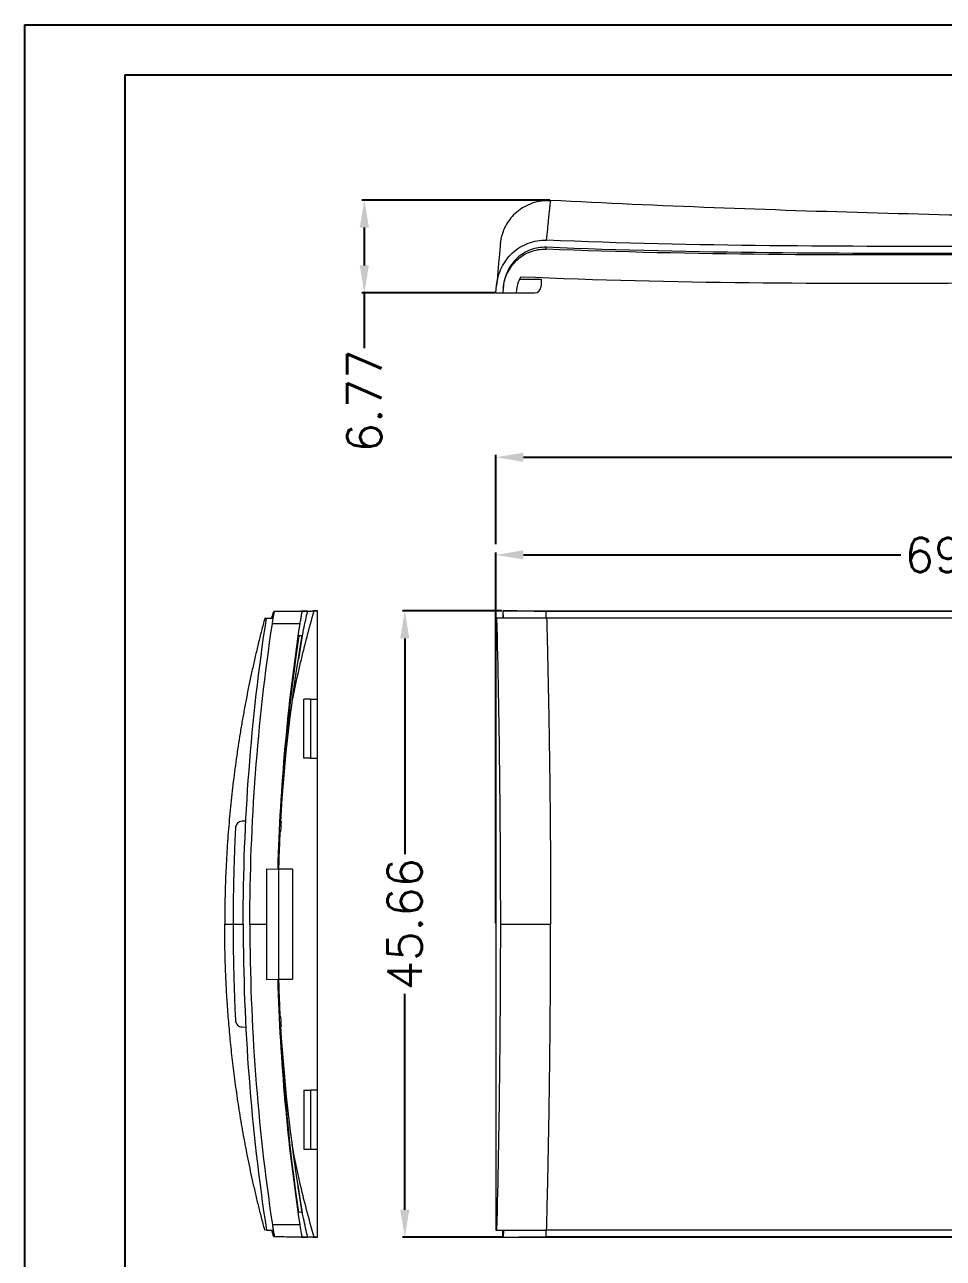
# Model space of a CAD drawing. Header units: inches. Extents: x 319 to 1827, y 1181 to 1488.
# Drawn here: x 1358.2 to 1425.2, y 1245.2 to 1335.1 of the extents above; entities that cross this region are included whole.
import ezdxf

# ---------------------------------------------------------------- set-up
doc = ezdxf.new("R2010")
doc.units = ezdxf.units.IN
doc.styles.get("Standard").update_dxf_attribs({"font": 'txt', "bigfont": 'gbcbig.shx'})
doc.dimstyles.new('2.5', dxfattribs={"dimtxt": 2.5, "dimasz": 2, "dimexe": 0.18, "dimexo": 0.0625, "dimgap": 0.09, "dimtad": 0, "dimzin": 0, "dimdsep": 46, "dimtxsty": 'Standard', "dimcen": 2, "dimclrd": 3, "dimclre": 3, "dimclrt": 256, "dimadec": 0, "dimazin": 0, "dimtfac": 1, "dimtofl": 0, "dimtmove": 0, "dimatfit": 3, "dimfxl": 1, "dimtolj": 1, "dimtzin": 0, "dimarcsym": 0})

# ---------------------------------------------------------------- blocks, each defined once
blk = doc.blocks.new('*D143')
at = {"color": 3, "lineweight": -2}
for p, q in [((1392.571, 1269.587), (1392.571, 1296.619)), ((1394.571, 1296.439), (1422.11, 1296.439)), ((1459.829, 1296.439), (1432.29, 1296.439)), ((1461.829, 1291.487), (1461.829, 1296.619))]:
    blk.add_line(p, q, dxfattribs=at)
at = {"color": 3}
for points in [[(1394.571, 1296.772), (1394.571, 1296.106), (1392.571, 1296.439)], [(1459.829, 1296.772), (1459.829, 1296.106), (1461.829, 1296.439)]]:
    blk.add_solid(points, dxfattribs=at)
at = {"layer": 'Defpoints', "color": 0}
for p in [(1461.829, 1296.439), (1461.829, 1291.424), (1392.571, 1269.524)]:
    blk.add_point(p, dxfattribs=at)
at = {"insert": (1427.2, 1296.439), "char_height": 2.5, "attachment_point": 5}
blk.add_mtext('\\A1;69.26', dxfattribs=at)
blk = doc.blocks.new('*D144')
at = {"color": 3, "lineweight": -2}
for p, q in [((1393.011, 1292.353), (1385.744, 1292.353)), ((1385.924, 1290.353), (1385.924, 1274.616)), ((1385.924, 1248.698), (1385.924, 1264.436)), ((1393.041, 1246.698), (1385.744, 1246.698))]:
    blk.add_line(p, q, dxfattribs=at)
at = {"color": 3}
for points in [[(1385.59, 1290.353), (1386.257, 1290.353), (1385.924, 1292.353)], [(1385.59, 1248.698), (1386.257, 1248.698), (1385.924, 1246.698)]]:
    blk.add_solid(points, dxfattribs=at)
at = {"layer": 'Defpoints', "color": 0}
for p in [(1393.073, 1292.353), (1385.924, 1246.698), (1393.103, 1246.698)]:
    blk.add_point(p, dxfattribs=at)
at = {"insert": (1385.924, 1269.526), "char_height": 2.5, "attachment_point": 5, "rotation": 90}
blk.add_mtext('\\A1;45.66', dxfattribs=at)
blk = doc.blocks.new('*D147')
at = {"color": 3, "lineweight": -2}
for p, q in [((1392.571, 1297.233), (1392.571, 1303.735)), ((1394.571, 1303.555), (1426.258, 1303.555)), ((1468.126, 1303.555), (1436.438, 1303.555)), ((1470.126, 1265.57), (1470.126, 1303.735))]:
    blk.add_line(p, q, dxfattribs=at)
at = {"color": 3}
for points in [[(1394.571, 1303.888), (1394.571, 1303.222), (1392.571, 1303.555)], [(1468.126, 1303.888), (1468.126, 1303.222), (1470.126, 1303.555)]]:
    blk.add_solid(points, dxfattribs=at)
at = {"layer": 'Defpoints', "color": 0}
for p in [(1392.571, 1303.555), (1392.571, 1297.171), (1470.126, 1265.507)]:
    blk.add_point(p, dxfattribs=at)
at = {"insert": (1431.348, 1303.555), "char_height": 2.5, "attachment_point": 5}
blk.add_mtext('\\A1;77.55', dxfattribs=at)
blk = doc.blocks.new('*D148')
at = {"color": 3, "lineweight": -2}
for p, q in [((1396.496, 1322.303), (1382.792, 1322.303)), ((1382.972, 1320.303), (1382.972, 1317.537)), ((1392.509, 1315.537), (1382.792, 1315.537)), ((1382.972, 1315.537), (1382.972, 1311.502))]:
    blk.add_line(p, q, dxfattribs=at)
at = {"color": 3}
for points in [[(1382.639, 1320.303), (1383.306, 1320.303), (1382.972, 1322.303)], [(1382.639, 1317.537), (1383.306, 1317.537), (1382.972, 1315.537)]]:
    blk.add_solid(points, dxfattribs=at)
at = {"layer": 'Defpoints', "color": 0}
for p in [(1382.972, 1322.303), (1396.559, 1322.303), (1392.571, 1315.537)]:
    blk.add_point(p, dxfattribs=at)
at = {"insert": (1382.972, 1307.662), "char_height": 2.5, "attachment_point": 5, "rotation": 90}
blk.add_mtext('\\A1;6.77', dxfattribs=at)

msp = doc.modelspace()

# ---------------------------------------------------------------- linework, layer by layer
for p, q in [((1358.201, 1335.091), (1574.983, 1335.091)), ((1358.201, 1335.091), (1358.201, 1181.81)), ((1365.5, 1331.441), (1571.334, 1331.441)), ((1365.5, 1331.441), (1365.5, 1185.46))]:
    msp.add_line(p, q)
at = {"color": 7, "linetype": 'Continuous', "lineweight": 15}
for p, q in [((1392.571, 1315.537), (1392.619, 1316.066)), ((1393.103, 1315.873), (1393.073, 1315.537)), ((1393.117, 1316.022), (1393.103, 1315.873)), ((1394.077, 1315.537), (1394.099, 1315.784)), ((1394.312, 1316.537), (1395.871, 1316.537)), ((1395.871, 1316.537), (1395.871, 1316.037)), ((1392.571, 1315.537), (1393.073, 1315.537)), ((1393.073, 1315.537), (1394.077, 1315.537)), ((1394.077, 1315.537), (1395.371, 1315.537)), ((1376.364, 1292.324), (1376.376, 1292.325)), ((1376.428, 1292.324), (1376.364, 1292.324)), ((1376.428, 1292.324), (1378.457, 1292.342)), ((1379.553, 1292.353), (1379.218, 1292.351)), ((1379.307, 1292.351), (1379.553, 1292.353)), ((1379.553, 1292.353), (1379.553, 1292.353)), ((1379.553, 1285.924), (1379.553, 1292.353)), ((1393.073, 1292.353), (1393.103, 1292.351)), ((1394.077, 1292.353), (1393.073, 1292.353)), ((1393.073, 1292.353), (1393.073, 1291.824)), ((1393.117, 1291.824), (1393.103, 1292.351)), ((1394.099, 1292.351), (1394.077, 1292.353)), ((1375.771, 1291.824), (1375.711, 1291.824)), ((1375.834, 1291.824), (1376.34, 1291.824)), ((1376.343, 1292.247), (1376.223, 1291.814)), ((1378.289, 1291.424), (1376.265, 1291.424)), ((1392.571, 1291.824), (1392.571, 1247.224)), ((1392.571, 1291.824), (1392.619, 1291.824)), ((1378.445, 1290.537), (1378.171, 1288.83)), ((1378.131, 1288.647), (1378.16, 1288.832)), ((1379.053, 1285.924), (1378.553, 1285.924)), ((1378.553, 1281.624), (1378.553, 1285.924)), ((1379.053, 1285.924), (1379.053, 1281.624)), ((1379.053, 1285.924), (1379.553, 1285.924)), ((1379.553, 1281.624), (1379.553, 1285.924)), ((1379.053, 1281.624), (1378.553, 1281.624)), ((1379.053, 1281.624), (1379.553, 1281.624)), ((1379.553, 1257.424), (1379.553, 1281.624)), ((1374.352, 1277.024), (1374.064, 1277.019)), ((1376.818, 1276.239), (1376.819, 1276.274)), ((1376.819, 1276.273), (1376.894, 1276.274)), ((1376.927, 1276.974), (1376.854, 1276.976)), ((1375.827, 1273.558), (1375.827, 1265.491)), ((1375.827, 1273.558), (1376.735, 1273.542)), ((1376.735, 1265.507), (1376.735, 1273.542)), ((1377.727, 1273.524), (1376.735, 1273.542)), ((1377.727, 1273.524), (1377.727, 1265.524)), ((1375.827, 1265.491), (1376.735, 1265.507)), ((1376.735, 1265.507), (1377.727, 1265.524)), ((1376.818, 1262.806), (1376.819, 1262.774)), ((1376.894, 1262.774), (1376.819, 1262.776)), ((1374.064, 1262.03), (1374.352, 1262.025)), ((1376.854, 1262.073), (1376.927, 1262.074)), ((1378.553, 1257.424), (1379.053, 1257.424)), ((1378.553, 1257.424), (1378.553, 1253.124)), ((1379.053, 1257.424), (1379.053, 1253.124)), ((1379.553, 1257.424), (1379.053, 1257.424)), ((1379.553, 1253.124), (1379.553, 1257.424)), ((1378.553, 1253.124), (1379.053, 1253.124)), ((1379.053, 1253.124), (1379.553, 1253.124)), ((1379.553, 1246.696), (1379.553, 1253.124)), ((1378.445, 1248.512), (1378.171, 1250.221)), ((1376.265, 1247.625), (1378.289, 1247.625)), ((1375.771, 1247.224), (1375.711, 1247.224)), ((1375.834, 1247.224), (1376.34, 1247.224)), ((1376.223, 1247.235), (1376.343, 1246.802)), ((1376.428, 1246.724), (1376.364, 1246.724)), ((1376.367, 1246.724), (1376.364, 1246.724)), ((1378.457, 1246.707), (1376.428, 1246.724)), ((1379.218, 1246.698), (1379.553, 1246.695)), ((1379.553, 1246.696), (1379.307, 1246.698)), ((1379.553, 1246.695), (1379.553, 1246.696)), ((1392.571, 1247.224), (1392.619, 1247.224)), ((1393.073, 1246.695), (1393.073, 1247.224)), ((1393.103, 1246.698), (1393.073, 1246.695)), ((1393.073, 1246.695), (1394.077, 1246.696)), ((1393.117, 1247.224), (1393.103, 1246.698)), ((1394.077, 1246.696), (1394.099, 1246.698))]:
    msp.add_line(p, q, dxfattribs=at)
at = {"color": 8, "linetype": 'Continuous', "lineweight": 15}
for p, q in [((1373.402, 1269.524), (1374.137, 1269.524)), ((1374.627, 1269.524), (1375.827, 1269.524))]:
    msp.add_line(p, q, dxfattribs=at)
at = {"color": 7, "linetype": 'Continuous', "lineweight": 15, "flags": 128}
for points in [[(1392.892, 1319.119), (1392.969, 1319.6), (1393.015, 1319.777)], [(1372.82, 1269.524), (1372.797, 1269.524), (1372.788, 1269.524)], [(1392.892, 1269.524), (1392.969, 1269.524), (1393.112, 1269.524), (1393.319, 1269.524), (1393.585, 1269.524), (1393.905, 1269.524), (1394.273, 1269.524), (1394.682, 1269.524), (1395.124, 1269.524), (1395.59, 1269.524), (1396.072, 1269.524), (1396.559, 1269.524)]]:
    msp.add_lwpolyline(points, dxfattribs=at)
at = {"color": 7, "linetype": 'Continuous', "lineweight": 15}
msp.add_arc((1395.371, 1316.037), 0.5, 270, 0, dxfattribs=at)
for points, knots in [([(1396.584, 1322.253), (1396.352, 1322.253), (1395.885, 1322.255), (1395.208, 1322.087), (1394.59, 1321.808), (1394.062, 1321.433), (1393.641, 1321.001), (1393.33, 1320.547), (1393.124, 1320.125), (1393.052, 1319.885), (1393.019, 1319.776)], [0, 0, 0, 0, 0.119988, 0.242501, 0.366833, 0.492654, 0.620334, 0.75101, 0.886382, 1, 1, 1, 1]), ([(1396.553, 1322.248), (1396.554, 1322.257), (1396.558, 1322.298), (1396.559, 1322.301), (1396.559, 1322.303)], [0, 0, 0, 0, 0.223796, 1, 1, 1, 1]), ([(1396.559, 1322.303), (1404.5, 1321.891), (1412.452, 1321.598), (1424.382, 1321.264), (1428.359, 1321.17), (1436.31, 1321.007), (1440.285, 1320.939), (1444.258, 1320.901)], [0, 0, 0, 0, 0.5, 0.5, 0.75, 0.75, 1, 1, 1, 1]), ([(1392.619, 1316.066), (1392.639, 1316.294), (1392.679, 1316.516), (1392.799, 1316.951), (1392.88, 1317.164), (1393.078, 1317.574), (1393.195, 1317.767), (1393.463, 1318.13), (1393.616, 1318.301), (1393.949, 1318.609), (1394.128, 1318.746), (1394.512, 1318.984), (1394.719, 1319.085), (1395.142, 1319.244), (1395.36, 1319.302), (1395.808, 1319.375), (1396.038, 1319.389), (1396.267, 1319.379)], [0, 0, 0, 0, 0.125, 0.125, 0.25, 0.25, 0.375, 0.375, 0.5, 0.5, 0.625, 0.625, 0.75, 0.75, 0.875, 0.875, 1, 1, 1, 1]), ([(1461.308, 1319.257), (1455.888, 1319.111), (1450.467, 1319.035), (1439.627, 1318.949), (1434.207, 1318.94), (1423.366, 1318.92), (1417.946, 1318.918), (1407.106, 1319.038), (1401.686, 1319.155), (1396.267, 1319.379)], [0, 0, 0, 0, 0.25, 0.25, 0.5, 0.5, 0.75, 0.75, 1, 1, 1, 1]), ([(1392.892, 1319.119), (1392.892, 1319.119), (1392.869, 1318.862), (1392.777, 1317.842), (1392.709, 1317.077), (1392.619, 1316.066)], [0, 0, 0, 0, 0.5, 0.5, 1, 1, 1, 1]), ([(1393.103, 1315.873), (1393.121, 1316.068), (1393.155, 1316.259), (1393.258, 1316.633), (1393.327, 1316.816), (1393.497, 1317.169), (1393.596, 1317.335), (1393.825, 1317.647), (1393.956, 1317.794), (1394.242, 1318.06), (1394.395, 1318.178), (1394.724, 1318.383), (1394.901, 1318.471), (1395.265, 1318.609), (1395.452, 1318.659), (1395.836, 1318.722), (1396.034, 1318.734), (1396.23, 1318.726)], [0, 0, 0, 0, 0.125, 0.125, 0.25, 0.25, 0.375, 0.375, 0.5, 0.5, 0.625, 0.625, 0.75, 0.75, 0.875, 0.875, 1, 1, 1, 1]), ([(1396.243, 1318.862), (1396.047, 1318.87), (1395.854, 1318.859), (1395.47, 1318.797), (1395.28, 1318.746), (1394.917, 1318.61), (1394.744, 1318.525), (1394.412, 1318.319), (1394.257, 1318.201), (1393.973, 1317.939), (1393.842, 1317.793), (1393.611, 1317.48), (1393.511, 1317.314), (1393.342, 1316.966), (1393.272, 1316.782), (1393.169, 1316.408), (1393.134, 1316.216), (1393.117, 1316.022)], [0, 0, 0, 0, 0.125, 0.125, 0.25, 0.25, 0.375, 0.375, 0.5, 0.5, 0.625, 0.625, 0.75, 0.75, 0.875, 0.875, 1, 1, 1, 1]), ([(1460.908, 1318.662), (1455.519, 1318.518), (1450.129, 1318.442), (1439.349, 1318.349), (1433.958, 1318.332), (1423.177, 1318.3), (1417.786, 1318.29), (1407.006, 1318.393), (1401.617, 1318.506), (1396.23, 1318.726)], [0, 0, 0, 0, 0.25, 0.25, 0.5, 0.5, 0.75, 0.75, 1, 1, 1, 1]), ([(1461.308, 1318.751), (1455.887, 1318.604), (1450.465, 1318.529), (1439.62, 1318.441), (1434.197, 1318.43), (1423.351, 1318.41), (1417.928, 1318.406), (1407.083, 1318.521), (1401.662, 1318.638), (1396.243, 1318.862)], [0, 0, 0, 0, 0.25, 0.25, 0.5, 0.5, 0.75, 0.75, 1, 1, 1, 1]), ([(1394.099, 1315.784), (1394.114, 1315.95), (1394.148, 1316.112), (1394.251, 1316.425), (1394.321, 1316.578), (1394.409, 1316.72)], [0, 0, 0, 0, 0.5, 0.5, 1, 1, 1, 1]), ([(1394.409, 1316.72), (1399.947, 1316.472), (1405.487, 1316.345), (1416.57, 1316.23), (1422.113, 1316.243), (1433.198, 1316.286), (1438.741, 1316.307), (1449.826, 1316.406), (1455.367, 1316.485), (1460.908, 1316.634)], [0, 0, 0, 0, 0.25, 0.25, 0.5, 0.5, 0.75, 0.75, 1, 1, 1, 1]), ([(1376.266, 1291.424), (1376.283, 1291.542), (1376.302, 1291.658), (1376.337, 1291.876), (1376.354, 1291.975), (1376.4, 1292.225), (1376.422, 1292.324), (1376.428, 1292.324)], [0, 0, 0, 0, 0.25, 0.25, 0.5, 0.5, 1, 1, 1, 1]), ([(1376.439, 1292.325), (1376.441, 1292.325), (1376.457, 1292.326), (1376.598, 1292.327), (1376.818, 1292.329), (1377.124, 1292.332), (1377.491, 1292.335), (1377.917, 1292.339), (1378.487, 1292.344), (1378.938, 1292.348), (1379.218, 1292.351)], [0, 0, 0, 0, 0.017964, 0.142422, 0.266897, 0.393936, 0.520996, 0.652656, 0.784334, 1, 1, 1, 1]), ([(1378.289, 1291.424), (1378.307, 1291.545), (1378.326, 1291.663), (1378.363, 1291.885), (1378.38, 1291.986), (1378.427, 1292.241), (1378.45, 1292.342), (1378.457, 1292.342)], [0, 0, 0, 0, 0.25, 0.25, 0.5, 0.5, 1, 1, 1, 1]), ([(1378.37, 1292.343), (1378.513, 1292.344), (1378.662, 1292.345), (1378.976, 1292.348), (1379.14, 1292.349), (1379.307, 1292.351)], [0, 0, 0, 0, 0.5, 0.5, 1, 1, 1, 1]), ([(1378.454, 1290.537), (1378.484, 1290.693), (1378.555, 1291.055), (1378.683, 1291.66), (1378.791, 1292.126), (1378.842, 1292.34)], [0, 0, 0, 0, 0.2893198, 0.6721291, 1, 1, 1, 1]), ([(1378.457, 1292.342), (1378.546, 1292.342), (1378.723, 1292.342), (1378.783, 1292.342), (1378.835, 1292.342), (1378.833, 1292.342), (1378.833, 1292.342)], [0, 0, 0, 0, 0.32456, 0.649168, 0.923602, 1, 1, 1, 1]), ([(1396.23, 1292.324), (1396.034, 1292.324), (1395.84, 1292.325), (1395.455, 1292.325), (1395.265, 1292.326), (1394.721, 1292.328), (1394.383, 1292.33), (1393.958, 1292.333), (1393.827, 1292.335), (1393.596, 1292.338), (1393.497, 1292.339), (1393.328, 1292.342), (1393.259, 1292.344), (1393.155, 1292.347), (1393.121, 1292.349), (1393.103, 1292.351)], [0, 0, 0, 0, 0.125, 0.125, 0.25, 0.25, 0.5, 0.5, 0.625, 0.625, 0.75, 0.75, 0.875, 0.875, 1, 1, 1, 1]), ([(1394.409, 1292.343), (1394.321, 1292.344), (1394.252, 1292.345), (1394.148, 1292.348), (1394.114, 1292.349), (1394.099, 1292.351)], [0, 0, 0, 0, 0.5, 0.5, 1, 1, 1, 1]), ([(1460.908, 1292.342), (1455.367, 1292.342), (1449.826, 1292.342), (1438.741, 1292.342), (1433.199, 1292.342), (1422.114, 1292.342), (1416.571, 1292.342), (1405.487, 1292.343), (1399.946, 1292.343), (1394.409, 1292.343)], [0, 0, 0, 0, 0.25, 0.25, 0.5, 0.5, 0.75, 0.75, 1, 1, 1, 1]), ([(1460.908, 1292.324), (1455.519, 1292.324), (1450.129, 1292.324), (1439.349, 1292.324), (1433.958, 1292.324), (1423.177, 1292.324), (1417.786, 1292.324), (1407.006, 1292.324), (1401.617, 1292.324), (1396.23, 1292.324)], [0, 0, 0, 0, 0.25, 0.25, 0.5, 0.5, 0.75, 0.75, 1, 1, 1, 1]), ([(1375.711, 1291.824), (1375.629, 1291.514), (1375.466, 1290.895), (1375.235, 1289.963), (1375.013, 1289.03), (1374.803, 1288.097), (1374.603, 1287.164), (1374.414, 1286.231), (1374.236, 1285.298), (1374.068, 1284.364), (1373.911, 1283.431), (1373.764, 1282.498), (1373.628, 1281.565), (1373.502, 1280.633), (1373.387, 1279.701), (1373.282, 1278.77), (1373.187, 1277.84), (1373.102, 1276.91), (1373.028, 1275.982), (1372.963, 1275.055), (1372.909, 1274.129), (1372.865, 1273.205), (1372.83, 1272.283), (1372.806, 1271.362), (1372.791, 1270.443), (1372.789, 1269.83), (1372.788, 1269.524)], [0, 0, 0, 0, 0.042672, 0.085254, 0.127745, 0.170147, 0.212459, 0.254683, 0.29682, 0.33887, 0.380833, 0.422712, 0.464506, 0.506216, 0.547841, 0.589381, 0.630836, 0.672204, 0.713486, 0.754679, 0.795784, 0.8368, 0.877728, 0.918569, 0.959325, 1, 1, 1, 1]), ([(1374.137, 1269.524), (1374.137, 1273.257), (1374.279, 1276.985), (1374.846, 1284.429), (1375.27, 1288.135), (1375.834, 1291.824)], [0, 0, 0, 0, 0.5, 0.5, 1, 1, 1, 1]), ([(1396.267, 1291.824), (1396.038, 1291.824), (1395.813, 1291.824), (1395.368, 1291.824), (1395.145, 1291.824), (1394.721, 1291.824), (1394.518, 1291.824), (1394.133, 1291.824), (1393.95, 1291.824), (1393.618, 1291.824), (1393.468, 1291.824), (1393.197, 1291.824), (1393.079, 1291.824), (1392.783, 1291.824), (1392.659, 1291.824), (1392.619, 1291.824)], [0, 0, 0, 0, 0.125, 0.125, 0.25, 0.25, 0.375, 0.375, 0.5, 0.5, 0.625, 0.625, 0.75, 0.75, 1, 1, 1, 1]), ([(1392.619, 1291.824), (1392.709, 1288.2), (1392.777, 1284.507), (1392.869, 1277.051), (1392.892, 1273.287), (1392.892, 1269.524)], [0, 0, 0, 0, 0.5, 0.5, 1, 1, 1, 1]), ([(1396.267, 1291.824), (1396.275, 1291.514), (1396.291, 1290.895), (1396.313, 1289.963), (1396.335, 1289.03), (1396.356, 1288.097), (1396.376, 1287.164), (1396.395, 1286.231), (1396.412, 1285.298), (1396.429, 1284.364), (1396.445, 1283.431), (1396.46, 1282.498), (1396.473, 1281.565), (1396.486, 1280.633), (1396.498, 1279.701), (1396.508, 1278.77), (1396.518, 1277.84), (1396.527, 1276.91), (1396.534, 1275.982), (1396.541, 1275.055), (1396.546, 1274.129), (1396.551, 1273.205), (1396.555, 1272.283), (1396.557, 1271.362), (1396.559, 1270.443), (1396.559, 1269.83), (1396.559, 1269.524)], [0, 0, 0, 0, 0.042672, 0.085254, 0.127745, 0.170147, 0.212459, 0.254683, 0.29682, 0.33887, 0.380833, 0.422712, 0.464506, 0.506216, 0.547841, 0.589381, 0.630836, 0.672204, 0.713486, 0.754679, 0.795784, 0.8368, 0.877728, 0.918569, 0.959325, 1, 1, 1, 1]), ([(1461.308, 1291.824), (1455.888, 1291.824), (1450.467, 1291.824), (1439.627, 1291.824), (1434.207, 1291.824), (1423.366, 1291.824), (1417.946, 1291.824), (1407.106, 1291.824), (1401.686, 1291.824), (1396.267, 1291.824)], [0, 0, 0, 0, 0.25, 0.25, 0.5, 0.5, 0.75, 0.75, 1, 1, 1, 1]), ([(1374.064, 1277.019), (1373.937, 1277.016), (1373.815, 1276.965), (1373.635, 1276.791), (1373.579, 1276.669), (1373.573, 1276.543)], [0, 0, 0, 0, 0.5, 0.5, 1, 1, 1, 1]), ([(1373.573, 1276.543), (1373.555, 1276.153), (1373.519, 1275.373), (1373.477, 1274.203), (1373.443, 1273.033), (1373.419, 1271.863), (1373.405, 1270.694), (1373.403, 1269.914), (1373.402, 1269.524)], [0, 0, 0, 0, 0.166844, 0.333614, 0.500312, 0.66694, 0.833502, 1, 1, 1, 1]), ([(1376.819, 1276.274), (1376.799, 1275.819), (1376.758, 1274.909), (1376.73, 1273.998), (1376.716, 1273.542)], [0, 0, 0, 0, 0.5000756, 1, 1, 1, 1]), ([(1376.894, 1276.274), (1376.894, 1276.274), (1376.906, 1276.274), (1376.862, 1276.274), (1376.819, 1276.274)], [0, 0, 0, 0, 0.009455, 1, 1, 1, 1]), ([(1376.854, 1276.974), (1376.867, 1276.974), (1376.895, 1276.974), (1376.925, 1276.974), (1376.927, 1276.974), (1376.927, 1276.974)], [0, 0, 0, 0, 0.281253, 0.562513, 1, 1, 1, 1]), ([(1376.888, 1276.274), (1376.889, 1276.295), (1376.899, 1276.528), (1376.914, 1276.762), (1376.928, 1276.974)], [0, 0, 0, 0, 0.087999, 1, 1, 1, 1]), ([(1375.711, 1247.224), (1375.63, 1247.532), (1375.469, 1248.142), (1375.243, 1249.054), (1375.028, 1249.957), (1374.825, 1250.85), (1374.635, 1251.733), (1374.457, 1252.605), (1374.289, 1253.467), (1374.133, 1254.318), (1373.987, 1255.158), (1373.852, 1255.988), (1373.726, 1256.806), (1373.61, 1257.613), (1373.504, 1258.409), (1373.406, 1259.193), (1373.316, 1259.965), (1373.235, 1260.726), (1373.162, 1261.475), (1373.096, 1262.213), (1373.038, 1262.938), (1372.987, 1263.651), (1372.942, 1264.353), (1372.903, 1265.042), (1372.871, 1265.719), (1372.844, 1266.383), (1372.823, 1267.035), (1372.807, 1267.675), (1372.796, 1268.303), (1372.789, 1268.918), (1372.788, 1269.324), (1372.788, 1269.524)], [0, 0, 0, 0, 0.0422553, 0.083956, 0.1251021, 0.1656935, 0.2057299, 0.2452111, 0.284137, 0.3225075, 0.3603224, 0.3975817, 0.4342855, 0.4704336, 0.506026, 0.5410628, 0.575544, 0.6094698, 0.6428403, 0.6756557, 0.7079161, 0.7396215, 0.7707719, 0.8013675, 0.8314083, 0.8608943, 0.8898255, 0.9182018, 0.946023, 0.9732891, 1, 1, 1, 1]), ([(1373.389, 1269.524), (1373.393, 1269.524), (1373.397, 1269.524), (1373.401, 1269.524), (1373.402, 1269.524)], [0.381118637, 0.381118637, 0.381118637, 0.381118637, 0.387911711, 0.389288642, 0.389288642, 0.389288642, 0.389288642]), ([(1373.402, 1269.524), (1373.403, 1269.135), (1373.405, 1268.355), (1373.419, 1267.186), (1373.443, 1266.016), (1373.477, 1264.846), (1373.519, 1263.676), (1373.555, 1262.896), (1373.573, 1262.506)], [0, 0, 0, 0, 0.166498, 0.33306, 0.499688, 0.666386, 0.833156, 1, 1, 1, 1]), ([(1374.137, 1269.524), (1374.137, 1265.792), (1374.279, 1262.064), (1374.846, 1254.62), (1375.27, 1250.914), (1375.834, 1247.224)], [0, 0, 0, 0, 0.5, 0.5, 1, 1, 1, 1]), ([(1392.892, 1269.524), (1392.892, 1265.761), (1392.869, 1261.998), (1392.777, 1254.542), (1392.709, 1250.849), (1392.619, 1247.224)], [0, 0, 0, 0, 0.5, 0.5, 1, 1, 1, 1]), ([(1396.267, 1247.224), (1396.275, 1247.532), (1396.29, 1248.142), (1396.313, 1249.054), (1396.334, 1249.957), (1396.354, 1250.85), (1396.373, 1251.733), (1396.39, 1252.605), (1396.407, 1253.467), (1396.422, 1254.318), (1396.437, 1255.158), (1396.451, 1255.988), (1396.463, 1256.806), (1396.475, 1257.613), (1396.486, 1258.409), (1396.495, 1259.193), (1396.504, 1259.965), (1396.513, 1260.726), (1396.52, 1261.475), (1396.527, 1262.213), (1396.533, 1262.938), (1396.538, 1263.651), (1396.543, 1264.353), (1396.547, 1265.042), (1396.55, 1265.719), (1396.553, 1266.383), (1396.555, 1267.035), (1396.557, 1267.675), (1396.558, 1268.303), (1396.559, 1268.918), (1396.559, 1269.324), (1396.559, 1269.524)], [0, 0, 0, 0, 0.0422553, 0.083956, 0.1251021, 0.1656935, 0.2057299, 0.2452111, 0.284137, 0.3225075, 0.3603224, 0.3975817, 0.4342855, 0.4704336, 0.506026, 0.5410628, 0.575544, 0.6094698, 0.6428403, 0.6756557, 0.7079161, 0.7396215, 0.7707719, 0.8013675, 0.8314083, 0.8608943, 0.8898255, 0.9182018, 0.946023, 0.9732891, 1, 1, 1, 1]), ([(1376.716, 1265.507), (1376.73, 1265.051), (1376.758, 1264.14), (1376.799, 1263.23), (1376.819, 1262.774)], [0, 0, 0, 0, 0.4999244, 1, 1, 1, 1]), ([(1376.894, 1262.774), (1376.894, 1262.774), (1376.906, 1262.774), (1376.862, 1262.774), (1376.819, 1262.774)], [0, 0, 0, 0, 0.009455, 1, 1, 1, 1]), ([(1376.928, 1262.075), (1376.914, 1262.288), (1376.899, 1262.521), (1376.889, 1262.755), (1376.888, 1262.775)], [0, 0, 0, 0, 0.9148764, 1, 1, 1, 1]), ([(1373.573, 1262.506), (1373.579, 1262.379), (1373.635, 1262.258), (1373.814, 1262.084), (1373.937, 1262.032), (1374.064, 1262.03)], [0, 0, 0, 0, 0.5, 0.5, 1, 1, 1, 1]), ([(1376.854, 1262.074), (1376.88, 1262.074), (1376.926, 1262.074), (1376.927, 1262.074), (1376.927, 1262.074)], [0, 0, 0, 0, 0.562512, 1, 1, 1, 1]), ([(1378.16, 1250.219), (1378.155, 1250.248), (1378.147, 1250.296), (1378.136, 1250.367), (1378.132, 1250.395)], [0, 0, 0, 0, 0.604323, 1, 1, 1, 1]), ([(1378.842, 1246.708), (1378.79, 1246.932), (1378.678, 1247.41), (1378.551, 1248.014), (1378.482, 1248.368), (1378.454, 1248.512)], [0, 0, 0, 0, 0.341669, 0.730476, 1, 1, 1, 1]), ([(1376.266, 1247.625), (1376.283, 1247.506), (1376.302, 1247.39), (1376.337, 1247.173), (1376.354, 1247.073), (1376.4, 1246.824), (1376.422, 1246.724), (1376.428, 1246.724)], [0, 0, 0, 0, 0.25, 0.25, 0.5, 0.5, 1, 1, 1, 1]), ([(1378.457, 1246.707), (1378.454, 1246.707), (1378.446, 1246.731), (1378.426, 1246.824), (1378.412, 1246.892), (1378.365, 1247.147), (1378.325, 1247.383), (1378.289, 1247.625)], [0, 0, 0, 0, 0.25, 0.25, 0.5, 0.5, 1, 1, 1, 1]), ([(1379.218, 1246.698), (1378.859, 1246.701), (1378.515, 1246.704), (1377.858, 1246.71), (1377.562, 1246.713), (1377.04, 1246.718), (1376.827, 1246.72), (1376.507, 1246.723), (1376.409, 1246.724), (1376.375, 1246.724)], [0, 0, 0, 0, 0.25, 0.25, 0.5, 0.5, 0.75, 0.75, 1, 1, 1, 1]), ([(1379.307, 1246.698), (1379.14, 1246.699), (1378.979, 1246.701), (1378.665, 1246.704), (1378.513, 1246.705), (1378.37, 1246.706)], [0, 0, 0, 0, 0.5, 0.5, 1, 1, 1, 1]), ([(1378.835, 1246.706), (1378.83, 1246.707), (1378.818, 1246.707), (1378.771, 1246.707), (1378.69, 1246.707), (1378.534, 1246.707), (1378.457, 1246.707)], [0, 0, 0, 0, 0.176856, 0.451216, 0.725596, 1, 1, 1, 1]), ([(1392.619, 1247.224), (1392.639, 1247.224), (1392.679, 1247.224), (1392.799, 1247.224), (1392.88, 1247.224), (1393.078, 1247.224), (1393.195, 1247.224), (1393.463, 1247.224), (1393.616, 1247.224), (1393.949, 1247.224), (1394.128, 1247.224), (1394.512, 1247.224), (1394.719, 1247.224), (1395.142, 1247.224), (1395.36, 1247.224), (1395.808, 1247.224), (1396.038, 1247.224), (1396.267, 1247.224)], [0, 0, 0, 0, 0.125, 0.125, 0.25, 0.25, 0.375, 0.375, 0.5, 0.5, 0.625, 0.625, 0.75, 0.75, 0.875, 0.875, 1, 1, 1, 1]), ([(1393.103, 1246.698), (1393.121, 1246.7), (1393.155, 1246.702), (1393.258, 1246.705), (1393.327, 1246.707), (1393.497, 1246.71), (1393.596, 1246.711), (1393.825, 1246.714), (1393.956, 1246.715), (1394.242, 1246.718), (1394.395, 1246.719), (1394.724, 1246.721), (1394.901, 1246.722), (1395.265, 1246.723), (1395.452, 1246.724), (1395.836, 1246.724), (1396.034, 1246.724), (1396.23, 1246.724)], [0, 0, 0, 0, 0.125, 0.125, 0.25, 0.25, 0.375, 0.375, 0.5, 0.5, 0.625, 0.625, 0.75, 0.75, 0.875, 0.875, 1, 1, 1, 1]), ([(1394.099, 1246.698), (1394.114, 1246.699), (1394.148, 1246.701), (1394.251, 1246.704), (1394.321, 1246.705), (1394.409, 1246.706)], [0, 0, 0, 0, 0.5, 0.5, 1, 1, 1, 1]), ([(1394.409, 1246.706), (1399.947, 1246.706), (1405.487, 1246.706), (1416.57, 1246.706), (1422.113, 1246.706), (1433.198, 1246.707), (1438.741, 1246.707), (1449.826, 1246.707), (1455.367, 1246.707), (1460.908, 1246.707)], [0, 0, 0, 0, 0.25, 0.25, 0.5, 0.5, 0.75, 0.75, 1, 1, 1, 1]), ([(1460.908, 1246.724), (1455.519, 1246.724), (1450.129, 1246.724), (1439.349, 1246.724), (1433.958, 1246.724), (1423.177, 1246.724), (1417.786, 1246.724), (1407.006, 1246.724), (1401.617, 1246.724), (1396.23, 1246.724)], [0, 0, 0, 0, 0.25, 0.25, 0.5, 0.5, 0.75, 0.75, 1, 1, 1, 1]), ([(1461.308, 1247.224), (1455.888, 1247.224), (1450.467, 1247.224), (1439.627, 1247.224), (1434.207, 1247.224), (1423.366, 1247.224), (1417.946, 1247.224), (1407.106, 1247.224), (1401.686, 1247.224), (1396.267, 1247.224)], [0, 0, 0, 0, 0.25, 0.25, 0.5, 0.5, 0.75, 0.75, 1, 1, 1, 1])]:
    msp.add_open_spline(points, degree=3, knots=knots, dxfattribs=at)
at = {"color": 8, "linetype": 'Continuous', "lineweight": 15}
for points, knots in [([(1396.267, 1319.379), (1396.294, 1319.659), (1396.348, 1320.204), (1396.411, 1320.848), (1396.462, 1321.357), (1396.501, 1321.739), (1396.528, 1322.008), (1396.546, 1322.177), (1396.551, 1322.227), (1396.553, 1322.248)], [0, 0, 0, 0, 0.172661, 0.336959, 0.492886, 0.64044, 0.779623, 0.91044, 1, 1, 1, 1]), ([(1377.717, 1285.717), (1377.91, 1286.675), (1378.358, 1288.906), (1378.962, 1291.1), (1379.307, 1292.351)], [0, 0, 0, 0, 0.4295872, 1, 1, 1, 1]), ([(1372.788, 1269.524), (1373.012, 1269.524), (1373.243, 1269.524), (1373.385, 1269.524), (1373.389, 1269.524)], [0, 0, 0, 0, 0.9690155, 1, 1, 1, 1]), ([(1379.307, 1246.698), (1378.938, 1248.036), (1378.326, 1250.26), (1377.882, 1252.525), (1377.705, 1253.428)], [0, 0, 0, 0, 0.601234, 1, 1, 1, 1])]:
    msp.add_open_spline(points, degree=3, knots=knots, dxfattribs=at)
at = {"color": 7, "linetype": 'Continuous', "lineweight": 15}
for points in [[(1396.23, 1318.726), (1396.235, 1318.772), (1396.239, 1318.817), (1396.243, 1318.862)], [(1376.228, 1291.824), (1376.273, 1291.991), (1376.318, 1292.158), (1376.364, 1292.324)], [(1378.834, 1292.342), (1378.802, 1292.342), (1378.682, 1292.343), (1378.37, 1292.343)], [(1396.243, 1291.824), (1396.239, 1291.991), (1396.235, 1292.158), (1396.23, 1292.324)], [(1374.627, 1269.524), (1374.627, 1276.851), (1375.176, 1284.176), (1376.265, 1291.424)], [(1376.683, 1273.543), (1376.849, 1279.529), (1377.386, 1285.503), (1378.288, 1291.424)], [(1378.202, 1290.533), (1377.539, 1286.037), (1377.089, 1281.513), (1376.854, 1276.974)], [(1376.86, 1276.974), (1377.137, 1281.521), (1377.666, 1286.049), (1378.443, 1290.537)], [(1378.443, 1290.537), (1378.422, 1290.537), (1378.366, 1290.536), (1378.202, 1290.533)], [(1374.627, 1269.524), (1374.627, 1262.198), (1375.176, 1254.873), (1376.265, 1247.625)], [(1378.288, 1247.625), (1377.386, 1253.545), (1376.849, 1259.519), (1376.683, 1265.506)], [(1378.202, 1248.516), (1377.539, 1253.012), (1377.089, 1257.536), (1376.854, 1262.074)], [(1376.86, 1262.074), (1377.137, 1257.528), (1377.666, 1253), (1378.443, 1248.512)], [(1378.443, 1248.512), (1378.422, 1248.512), (1378.366, 1248.513), (1378.202, 1248.516)], [(1376.364, 1246.724), (1376.318, 1246.891), (1376.273, 1247.058), (1376.228, 1247.224)], [(1378.37, 1246.706), (1378.739, 1246.706), (1378.839, 1246.706), (1378.844, 1246.706)], [(1396.23, 1246.724), (1396.235, 1246.891), (1396.239, 1247.058), (1396.243, 1247.224)]]:
    msp.add_open_spline(points, degree=3, dxfattribs=at)

# ---------------------------------------------------------------- dimensions: what is measured, and where the dimension line sits
dim = msp.add_linear_dim(base=(1382.972, 1322.303), p1=(1392.571, 1315.537), p2=(1396.559, 1322.303), angle=90, dimstyle='2.5')
dim.commit()
dim.dimension.update_dxf_attribs({"geometry": '*D148', "text_midpoint": (1382.972, 1307.662), "dimtype": 160})
for base, p1, p2, picture, middle in [((1392.5712, 1303.5552), (1470.1255, 1265.5071), (1392.5712, 1297.1709), '*D147', (1431.3484, 1303.5552)), ((1461.829, 1296.439), (1392.571, 1269.524), (1461.829, 1291.424), '*D143', (1427.2, 1296.439))]:
    dim = msp.add_linear_dim(base=base, p1=p1, p2=p2, dimstyle='2.5')
    dim.commit()
    dim.dimension.update_dxf_attribs({"geometry": picture, "text_midpoint": middle})
dim = msp.add_linear_dim(base=(1385.9238, 1246.6983), p1=(1393.0733, 1292.3535), p2=(1393.1033, 1246.6983), angle=90, dimstyle='2.5')
dim.commit()
dim.dimension.update_dxf_attribs({"geometry": '*D144', "text_midpoint": (1385.9238, 1269.5259)})

doc.saveas('drawing.dxf')
